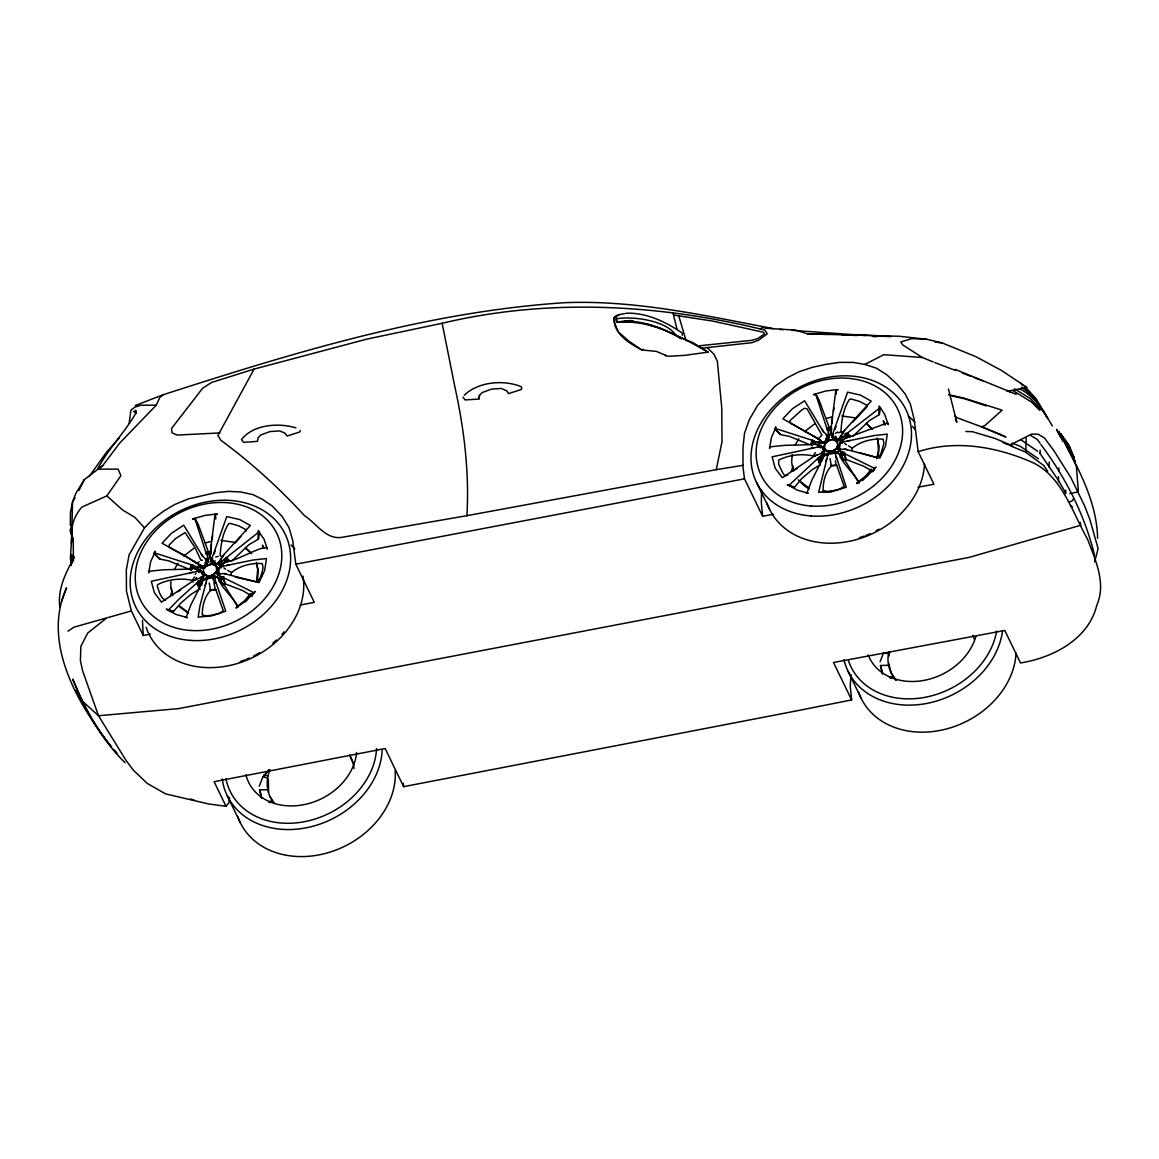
<?xml version="1.0" encoding="UTF-8"?>
<svg xmlns="http://www.w3.org/2000/svg" width="1159" height="1159" viewBox="0 0 1159 1159"><rect width="100%" height="100%" fill="white"/><g stroke="black" fill="none" stroke-linecap="round" stroke-linejoin="round"><path stroke-width="1.5" d="M190.931 570.098L190.945 564.607L154.582 552.886L150.583 561.956L148.714 572.879L149.279 571.228L163.854 569.779L192.611 569.011L192.264 567.012L193.683 565.302L190.945 564.607C191.988 571.242 203.622 568.229 203.665 576.979L198.986 582.383L197.494 582.34L178.428 599.638L168.142 610.329L176.226 614.487L187.396 617.646L185.281 617.211L186.164 617.139L190.974 604.679L202.144 582.658L199.232 582.296L200.579 585.252L196.74 583.064L200.014 589.467M811.764 444.143L811.778 440.174L775.414 428.468L771.401 437.537L769.533 448.461L770.112 446.809L784.672 445.36L813.43 444.578L813.096 442.593L814.502 440.884L811.778 440.174C812.807 446.823 824.44 443.81 824.484 452.561L819.819 457.964L818.326 457.921L788.931 485.375L797.059 490.069L808.229 493.227L806.099 492.792L806.983 492.72L811.807 480.261L822.977 458.225L819.819 457.964L821.412 460.818L817.573 458.631L820.05 464.788L811.503 470.221L801.753 478.566L794.292 487.562L787.28 484.81L794.292 487.07M1061.064 435.741L1061.064 434.668L1067.627 443.68L1062.122 437.189M189.96 568.939L191.148 565.838L193.481 565.679L192.017 564.911L190.627 568.547L192.626 568.62L189.757 568.75L192.307 567.953L197.711 568.968L200.174 571.184L199.391 572.082L197.465 570.721C198.044 565.244 208.229 578.515 200.869 577.704L193.437 580.673L161.507 602.158L154.379 592.684L151.307 581.253L198.551 571.126L201.26 571.213L201.956 572.387L203.636 576.081L200.869 577.704L202.405 578.587L203.347 576.182L200.435 570.358L197.479 571.344M810.778 444.52L811.981 441.42L814.299 441.26L812.836 440.478L811.445 444.114L813.459 444.187L810.576 444.317L813.14 443.535L818.529 444.549L821.007 446.766L820.21 447.664L818.283 446.287C818.891 440.811 829.149 454.111 821.688 453.27L814.255 456.255L782.339 477.74L775.197 468.265L772.126 456.834L819.384 446.708L822.093 446.794L822.774 447.968L824.469 451.662L821.688 453.27L823.223 454.154L824.165 451.764L821.267 445.94L818.297 446.925M173.459 611.503L166.461 609.228L173.459 611.503L180.92 602.984L190.684 594.639L199.232 589.207M70.337 525.244L70.453 512.249L72.568 501.919L75.857 493.328L84.23 479.71L102.644 465.686L119.797 442.984L156.233 405.201L159.768 397.465L163.231 394.726C293.835 352.582 426.831 311.785 564.462 302.702C635.06 299.819 704.353 315.494 773.183 328.605M170.866 581.688L170.793 587.048L172.72 595.509M442.159 323.274L366.867 339.109L254.111 369.084L217.95 435.378L220.862 440.29C250.764 462.224 279.145 488.069 304.585 515.726C316.19 523.187 325.462 539.196 340.92 537.501L466.903 515.683C469.467 472.423 464.049 428.497 454.821 386.642L442.159 323.274C548.323 297.892 659.5 304.209 764.926 330.069L767.215 333.85L758.392 340.297L751.785 342.702L701.789 348.178M208.736 552.886L198.537 525.23L195.422 519.261L192.524 519.029L204.853 515.436L215.052 514.161L210.344 551.713L207.403 553.263L207.78 561.666C205.244 571.706 193.857 562.723 190.38 568.837M829.554 428.453L819.355 400.811L816.255 394.828L813.357 394.611L825.686 391.018L835.885 389.743L831.177 427.294L828.236 428.844L828.613 437.247C826.063 447.287 814.69 438.305 811.213 444.404M191.047 570.329L192.017 564.911L191.09 568.504L192.785 567.113L191.974 565.433L192.307 567.953M237.624 606.823C236.479 599.449 210.286 578.37 222.789 577.269L225.179 584.049L224.238 584.962L237.378 606.114M761.622 490.054L761.318 502.528L762.636 516.262L773.241 514.277M811.88 445.911L812.836 440.478L811.923 444.071L813.604 442.68L812.807 441.014L813.14 443.535M872.843 471.336L863.571 466.164L846.229 459.529L844.433 454.212L842.274 452.503L874.422 468.25L872.901 471.814L875.943 467.034L867.178 476.016L856.747 483.491L858.167 482.187C859.978 478.435 830.641 453.546 843.607 452.85L846.012 459.63L845.07 460.543L859.036 483.158M71.438 543.238L72.568 501.919L75.002 497.689M1025.729 452.039L1026.179 438.189M1049.083 467.164L1049.257 461.963M1058.399 481.796L1058.558 476.61M1058.732 471.409L1058.848 467.946M1065.599 493.662L1065.715 490.199M229.627 560.811L226.613 557.45C218.414 571.387 260.413 545.266 266.584 547.714L267.367 549.105L264.049 539.21L258.906 531.981L226.613 557.45C226.556 564.288 216.545 566.2 217.327 574.241C225.889 577.805 215.154 581.412 224.238 584.962M850.46 436.392L847.446 433.031L846.534 433.727L846.664 437.928L887.751 422.803L888.185 424.672L884.868 414.792L880.318 407.591L847.446 433.031C847.374 439.869 837.377 441.782 838.145 449.822C846.707 453.372 835.987 456.994 845.07 460.543M199.507 589.192L197.711 583.803L198.899 581.441L197.494 582.34L197.262 583.904L200.478 584.918L200.869 582.745L198.566 581.21L197.783 583.194L200.507 582.991L206.186 577.993L213.893 576.284L225.715 611.155L211.894 615.791L198.146 617.11L199.985 605.722L207.389 577.588L215.009 576.226L220.022 579.094L223.528 577.689L250.967 591.133L253.589 592.669L253.444 593.814L255.125 591.467L246.36 600.434L235.929 607.924L238.203 606.881M820.326 464.773L818.529 459.384L819.717 457.023L818.326 457.921L818.095 459.486L821.296 460.5L821.688 458.312L819.399 456.791L818.602 458.776L821.34 458.573L827.004 453.56L834.712 451.865L846.258 487.215L832.713 491.373L818.645 492.329L828.221 453.169L835.842 451.793L840.84 454.661L844.36 453.27L844.433 454.212L844.027 453.604M1071.061 452.488L1071.133 451.054L1075.059 461.818L1071.582 453.951M198.247 525.737L194.755 518.232L205.737 551.916L209.214 552.901L211.01 561.304L217.341 564.332L223.977 554.495L250.33 525.505L239.71 519.536L226.773 516.566L211.923 558.305L211.865 562.129L218.457 564.303C219.732 558.884 233.901 559.609 225.773 561.97L228.642 561.188M819.08 401.304L815.588 393.814L826.57 427.497L830.032 428.482L831.829 436.885L838.174 439.913L844.795 430.076L871.162 401.086L860.543 395.118L847.591 392.148L832.756 433.886L832.684 437.696L839.29 439.869L846.505 435.089L849.475 436.769L846.534 433.727L845.114 434.741L846.809 436.784L849.475 436.769M142.456 620.311L143.252 635.48L150.293 634.118M192.307 566.2L191.858 567.78M224.324 584.788L218.848 579.152L219.326 580.224L220.311 578.167L222.789 577.269L225.411 583.962L242.753 590.597L252.083 596.233M813.14 441.782L812.676 443.346M840.854 456.327L843.998 454.285L842.318 454.85C841.463 458.341 839.536 455.617 841.144 453.748L843.607 452.85L841.028 456.009L839.681 454.734L845.143 460.369M201.217 553.741L202.651 556.277L183.759 525.186L171.575 533.198L162.072 543.194L195.596 562.158L202.39 567.331L208.026 561.898L207.389 553.741L210.46 552.032L210.489 550.974L210.532 553.64L209.069 553.104L206.302 554.495L205.737 551.916L209.533 554.495C212.517 554.784 209.171 549.062 210.083 553.654L210.011 551.93L205.998 552.915L206.737 554.321L206.766 552.452L210.344 551.713M822.05 429.308L823.469 431.843L804.578 400.768L792.394 408.765L782.89 418.776L816.429 437.74L823.209 442.912L828.844 437.479L828.221 429.323L831.293 427.599L831.307 426.555L831.365 429.221L829.902 428.685L827.12 430.076L826.57 427.497L830.351 430.076C833.335 430.366 829.989 424.643 830.916 429.236L830.844 427.512L826.831 428.497L827.555 429.902L827.598 428.033L831.177 427.294M682.274 335.284L682.39 333.169C666.063 321.898 646.345 312.481 626.106 313.205M202.651 556.103L206.838 560.304L207.78 561.666L207.055 562.072L206.201 561.854L206.143 559.464C211.648 558.479 204.274 567.345 201.188 567.751L198.175 567.359L199.29 565.056M221.992 566.432L220.934 567.765L219.804 566.49C224.774 561.608 216.298 570.387 217.341 573.328L218.979 567.664L221.152 566.592L253.357 559.971L266.469 558.551L264.629 570.59L259.008 582.615L223.962 573.546L217.327 574.241L217.341 573.328L219.268 573.56L218.196 575.415L217.573 573.343L218.703 572.72L219.544 566.534L221.441 564.216L227.772 561.101L225.715 558.16L224.295 559.174L225.976 561.217M823.484 431.684L827.671 435.885L828.613 437.247L827.888 437.653L827.033 437.436L826.961 435.045C832.481 434.06 825.092 442.912 822.021 443.332L818.993 442.941L820.123 440.637M842.81 442.014L841.753 443.346L840.637 442.072C845.592 437.189 837.117 445.954 838.16 448.91L839.797 443.245L841.97 442.173L874.176 435.552L887.287 434.132L885.462 446.157L879.84 458.196L844.781 449.127L838.145 449.822L838.16 448.91L840.087 449.127L839.029 450.996L838.392 448.91L839.536 448.301L840.376 442.115L846.809 436.784M200.043 565.969L201.405 566.91L198.913 565.65C201.782 570.156 209.779 563.535 206.143 559.464M820.862 441.55L822.238 442.492L819.746 441.231C822.6 445.737 830.597 439.116 826.961 435.045M210.924 552.437L211.474 544.382M832.09 423.18L832.423 418.341M851.054 674.61L850.228 685.998L851.648 699.935L793.785 711.423L403.622 786.657L385.15 748.54L214.111 781.717L226.005 806.258L228.975 802.665L229.569 797.595M209.533 554.495C204.839 551.322 205.737 553.611 210.04 552.264L209.359 553.35L211.155 560.985L212.894 560.507L211.923 558.305C206.288 558.652 217.168 566.389 218.979 563.375C223.455 560.058 214.603 566.794 211.865 562.129L211.01 561.304L212.648 558.348M830.351 430.076C825.657 426.889 826.555 429.192 830.858 427.83L830.177 428.917L831.974 436.566L833.727 436.088L832.756 433.886C827.12 434.234 838 441.97 839.811 438.942C844.288 435.639 835.436 442.361 832.684 437.696L831.829 436.885L833.466 433.915M269.12 769.808L262.673 777.385L259.239 786.179M71.583 538.529L70.395 558.45L71.307 565.534M262.673 777.385L268.816 769.953M462.992 397.175L465.092 399.913L477.073 399.174L479.015 398.87L479.377 395.335M837.754 444.723L837.218 447.548L837.841 443.883C835.219 437.928 840 447.128 836.45 448.692C834.103 451.532 829.612 452.807 826.381 450.706C819.456 444.839 831.713 434.929 836.812 441.767C831.409 434.697 818.095 447.417 827.497 451.3C837.696 450.445 827.512 453.053 825.309 449.533M223.194 578.037L223.615 578.631L222.456 577.675L219.732 580.007L216.603 576.82L214.98 576.414L214.545 577.544C216.617 573.256 198.189 582.484 207.302 577.776L209.171 578.529L212.778 577.805L213.937 576.443L216.776 576.631L214.415 578.138M840.521 454.545L843.274 453.256L840.565 455.588L837.421 452.401L835.813 451.996L835.364 453.126C837.45 448.837 819.007 458.051 828.12 453.357L829.989 454.096L833.611 453.372L834.77 452.024L837.609 452.213L835.233 453.72M200.391 577.298L201.84 577.225L201.767 578.269L203.347 577.037L197.972 582.586L201.26 583.846L201.724 582.586L200.927 583.774L199.203 582.064M918.029 487.2L933.922 484.23L918.16 451.691L914.205 419.529L910.38 404.143L905.295 394.118L897.515 384.643L886.867 374.85L876.436 368.2L864.788 364.404L853.27 362.405L839.507 362.376L826.063 364.346L812.445 367.302L799.087 371.735L786.99 377.935L775.023 386.208L757.624 405.389L749.366 419.558L744.455 433.437L742.991 447.867L743.006 467.207L744.498 478.826L762.636 516.262M821.209 452.879L822.673 452.807L822.586 453.85L824.165 452.618L818.79 458.167L822.093 459.428L822.557 458.153L821.76 459.355L820.021 457.646M129.171 423.209L130.909 410.156L134.893 407.157L140.616 405.259L156.233 405.201M253.444 593.814L253.589 592.669M874.422 468.25L874.219 468.888M479.015 398.87L479.507 395.465L482.072 392.597L491.532 389.105L501.253 388.468L506.584 390.757L508.627 393.553L521.202 389.554L521.811 388.077L520.811 386.512C502.934 379.471 478.16 381.862 464.252 395.205M220.934 567.765L221.557 564.404M258.037 539.007L258.298 530.518L259.5 532.024L258.602 539.007L248.837 544.773L231.945 560.884M841.753 443.346L842.376 439.985M878.855 414.589L879.116 406.099L880.318 407.591L879.435 414.589L869.656 420.355L852.778 436.465M212.126 539.283L212.648 535.791M833.48 411.373L834.002 407.881M1072.785 456.095L1073.799 456.979L1068.873 445.346L1060.644 433.712L1066.526 443.317M203.636 572.213C205.983 573.169 197.334 567.664 212.532 564.071C225.15 568.142 207.562 582.803 203.839 572.966L204.665 574.313M216.646 567.171C216.211 562.216 217.385 580.949 216.472 566.823M256.661 580.427L257.704 569.634L256.878 564.447M257.269 581.673L258.298 570.88L256.371 562.434M268.352 779.123L268.613 792.379M792.176 454.56L791.626 462.629L793.553 471.09M878.087 457.254L879.13 446.461L877.189 438.001M888.808 652.097C886.432 661.963 889.228 672.872 896.313 680.188M888.939 656.052L889.648 651.981M211.952 561.086L211.923 558.305M466.903 515.683L716.248 469.67L721.999 441.724L721.782 408.156L717.363 361.347L713.973 354.248L707.106 347.439M832.785 436.668L832.756 433.886M199.087 584.368L200.159 582.209M819.92 459.949L820.978 457.791M207.055 562.072L207.852 558.899M827.888 437.653L828.671 434.466M199.391 572.082L199.406 570.605L197.624 569.199M820.21 447.664L820.239 446.186L818.442 444.781M210.199 558.421L211.402 560.319L212.184 559.435M215.139 550.945L214.299 553.77M831.017 434.002L832.234 435.9L833.017 435.016M835.958 426.526L835.132 429.352M159.797 558.696L154.712 554.161L154.973 551.22L154.017 553.162L159.218 558.928L168.692 560.84L189.453 569.402M780.615 434.277L775.545 429.728L775.791 426.802L774.835 428.743L780.05 434.509L789.511 436.407L808.794 444.288M61.543 601.362L66.57 587.859C41.565 642.637 77.841 704.411 111.394 746.831M231.003 574.574L231.525 572.532C240.014 565.621 251.575 562.796 262.296 563.593L263.064 567.896L261.818 573.097L260.036 578.37L256.994 581.934L235.335 577.168M851.822 450.156L852.343 448.113C860.833 441.202 872.394 438.363 883.129 439.16L883.882 443.477L880.854 453.951L879.29 456.689L876.247 457.501M1060.934 435.147L1060.731 433.756M200.579 585.252L201.26 583.846L197.392 583.194M71.496 525.664L70.105 530.416L71.192 534.473M1094.618 561.854L1098.095 548.642L1089.924 519.594L1084.737 506.164L1070.974 477.798L1054.038 450.894L1044.447 437.957L1038.102 434.19L1031.669 434.118L1009.199 445.36M270.047 769.779C265.498 780.108 266.425 792.437 272.8 801.811M876.581 458.703L878.45 450.576L877.711 440.029M880.072 661.76L883.506 652.966L887.2 653.473M205.186 585.396L205.824 583.107M826.005 460.963L826.657 458.689M229.554 561.13L225.904 558.638L218.124 563.564L223.977 554.495M850.387 436.697L846.736 434.205L838.942 439.145L844.795 430.076M205.447 559.783L206.65 560.608L207.316 559.058L207.374 561.13L206.201 561.854M826.266 435.364L827.468 436.19L828.149 434.639L828.207 436.711L827.033 437.436M825.078 444.114L826.671 441.593L830.568 439.696M821.412 460.818L822.093 459.428L818.225 458.776M300.297 430.525L299.688 432.017L287.113 436.016L285.071 433.205L279.739 430.916L270.018 431.554L260.558 435.06L257.993 437.928L257.501 441.333L243.578 442.376L241.478 439.638C253.082 424.397 278.479 422.571 295.922 427.859M215.791 518.913L215.052 514.161L217.341 514.06L215.444 514.524L215.429 518.551M220.369 566.939L221.673 564.824L219.906 567.229M836.262 390.09L836.32 391.235L835.885 389.743L838.16 389.641L836.262 390.09L836.247 394.118M841.202 442.521L842.506 440.406L840.739 442.81M192.814 566.244L198.218 567.142L201.072 566.244M813.632 441.811L819.036 442.724L821.905 441.825M202.173 578.515L202.463 576.965L200.869 577.704M823.006 454.096L823.296 452.546L821.688 453.27M190.322 568.692L191.409 565.259M218.124 563.564L218.993 562.173M811.155 444.274L812.242 440.84M838.942 439.145L839.811 437.754M221.224 577.66L218.414 575.27L219.268 573.56M842.057 453.241L839.246 450.837L840.087 449.127M214.082 577.993L216.603 576.82M834.915 453.575L837.421 452.401M78.957 490.402L84.23 479.71M174.314 569.562L178.008 563.144M795.132 445.143L798.826 438.725M198.551 571.126L197.552 569.663L200.174 571.184M819.384 446.708L818.384 445.23L821.007 446.766M198.711 571.865L200.087 569.257M74.509 557.015C65.875 572.184 57.457 589.033 59.819 607.041M252.025 595.755L253.401 593.307M102.644 465.686L97.573 469.279C107.874 448.982 124.593 432.93 135.762 413.256L135.473 410.431L136.125 413.068L133.401 411.373M205.838 566.027L204.259 568.547C205.418 565.65 210.272 563.462 213.807 564.419L215.994 566.186C214.111 563.346 207.519 563.868 206.012 566.374M205.389 574.763C208.634 576.965 212.256 575.603 214.632 574.125L216.211 571.604C215.052 574.487 210.199 576.689 206.664 575.719L204.491 573.966M835.465 449.706L837.044 447.186L836.45 448.692L832.785 450.837L835.291 449.344M300.167 605.056L314.277 602.318L295.806 564.201L292.749 540.529L289.026 527.649L282.144 516.436L272.133 505.932L262.47 499.384L252.923 494.603L240.55 491.952L228.323 491.373L215.038 492.792L188.309 498.935L175.009 504.397L164.042 510.844L153.147 518.957L144.513 527.823L129.127 554.77L126.317 569.866L126.461 591.133L131.358 610.938L143.252 635.48M208.403 552.133L208.388 553.727L209.359 553.35M193.162 582.166L192.38 580.369L194.495 577.008M829.236 427.7L829.207 429.308L830.177 428.917M815.313 452.589L813.212 455.951C801.782 453.43 789.105 454.835 778.674 460.094L778.718 464.542L783.107 473.538L784.904 475.596L787.801 475.219M1067.178 444.636L1069.8 449.924L1068.873 445.346M206.461 579.732L206.693 578.66L207.461 579.326L204.158 579.312L200.869 582.745M827.28 455.313L827.526 454.241L828.279 454.893L824.976 454.893L821.688 458.312M250.489 593.538L244.665 600.652L237.291 606.621M251.952 593.538L245.259 601.883M871.322 469.12L865.483 476.219L856.791 483.1M871.916 470.366L862.528 480.594M73.452 561.202L73.176 537.892L71.974 536.545C70.612 525.751 74.784 515.147 81.869 507.106L106.889 495.878L120.927 475.625L118.044 469.12L98.587 469.163M1073.683 498.631L1071.887 501.21L1068.439 501.89M89.142 476.595L106.469 452.256L119.406 437.812M220.688 562.637L218.544 563.187L219.804 561.478M841.521 438.218L839.362 438.768L840.623 437.044M201.405 566.91L198.218 567.142M822.238 442.492L819.036 442.724M213.763 562.608L215.183 560.724M834.596 438.189L836.001 436.306M218.066 573.604L218.182 574.227C220.224 575.69 218.95 572.227 217.588 574.183L218.414 575.27M838.899 449.185L839.015 449.808C841.043 451.271 839.768 447.809 838.421 449.764L839.246 450.837M219.703 578.964L222.456 577.675L221.456 576.921L222.789 577.269L219.326 580.224L220.558 581.238L221.499 579.268L223.18 578.703L220.036 580.746M214.545 577.544L216.139 577.124L214.516 577.095M835.364 453.126L836.957 452.705L835.349 452.676M97.573 469.279L99.775 466.541M220.456 566.389L221.833 565.244M841.275 441.956L842.665 440.811M220.022 579.094L221.412 577.892M840.84 454.661L842.231 453.473M235.291 542.832L240.84 536.718M852.778 422.064L867.207 406.548L866.903 405.317L859.587 401.42L851.112 398.971L849.46 399.42C843.317 408.591 841.637 420.369 840.97 431.249L843.274 432.64M195.161 574.357L196.074 573.401M619.297 314.929L616.385 315.567L613.922 317.769C613.43 334.024 629.525 343.455 641.985 349.989L642.825 349.149M219.196 581.528L222.557 578.24M840.029 457.095L843.39 453.806M202.463 560.232L200.927 560.246L195.002 547.555L185.092 532.575L175.675 538.486L169.026 545.179L169.562 547.425L185.368 555.827L196.465 563.448L199.073 561.753M818.138 438.913L821.919 435.074L807.012 408.75L804.332 408.345L801.376 410.329L789.859 420.76L790.38 423.006L821.282 440.608M183.832 556.045L193.843 548.25M804.665 431.626L814.661 423.832M848.866 436.856L847.359 433.799L845.375 435.031L846.736 434.205L848.171 437.073L849.098 436.668M216.82 563.839L218.79 562.187M228.033 561.289L226.541 558.218L224.542 559.464L225.904 558.638L227.193 561.26L225.266 559.739M760.376 329.026L762.129 327.606L769.953 328.214M210.561 590.496C204.303 596.769 202.217 606.519 202.274 615.038L207.012 615.936L213.01 614.936L219.008 613.531L223.296 610.822L215.893 589.815L210.561 590.496L209.214 582.977M831.394 466.077C825.121 472.336 823.035 482.101 823.107 490.605L827.845 491.503L833.828 490.518L839.84 489.098L844.129 486.389L836.726 465.382L831.394 466.077L830.047 458.544M835.407 433.35L837.725 432.032M219.051 562.477L220.196 561.898M839.884 438.059L841.028 437.465M218.979 563.375L220.427 562.274L219.413 562.492M839.811 438.942L841.26 437.856L840.246 438.073M205.751 579.659L206.49 579.167M826.584 455.241L827.309 454.748M68.019 631.177L73.872 627.207L131.358 610.938M613.922 317.769L619.326 314.538L624.846 313.64M177.849 591.8L180.543 590.018M794.61 470.047L797.32 468.265M218.182 574.227L219.558 573.951M839.015 449.808L840.391 449.533M225.397 560.565L227.671 559.869M846.084 435.306L846.229 436.146L848.504 435.451M190.742 567.273L192.785 567.113M811.561 442.839L813.604 442.68M105.933 618.573L87.678 633.075L80.855 646.331L80.406 660.775L82.666 670.974L98.501 715.74L126.012 760.405L133.488 770.315L147.28 783.426L165.621 793.901L208.968 804.027L226.005 806.258M204.158 579.312L206.186 578.182L207.461 579.326M824.976 454.893L827.004 453.763L828.279 454.893M193.437 580.673L196.001 579.152M814.255 456.255L816.82 454.734M205.114 579.572L206.215 578.993M825.932 455.154L827.048 454.56M826.338 439.464L829.178 437.943M864.788 364.404L883.853 354.683L922.376 357.523L933.27 361.97M206.983 578.312L204.636 579.428L205.867 579.167M827.801 453.893L825.469 455.009L826.7 454.734M263.281 776.733L266.382 777.892M200.42 567.084L198.421 566.679L200.869 566.737M821.253 442.666L819.239 442.26L821.688 442.303M263.875 774.864L267.729 776.008M209.214 552.901L206.534 552.959L207.389 553.741M830.032 428.482L827.352 428.54L828.221 429.323M135.313 405.505L163.231 394.726M201.811 577.052L202.839 576.66M822.644 452.633L823.672 452.242M215.632 556.928L218.196 556.421M221.152 566.056L221.92 565.809M841.985 441.637L842.738 441.391M229.062 564.926L226.266 565.592M849.895 440.492L847.084 441.173M254.111 369.084L211.749 382.412L202.724 388.149L171.532 428.482L172.126 432.858L177.11 435.06L219.877 432.944M838.421 432.771L841.26 431.901M219.109 573.633L219.978 573.372M839.942 449.214L840.811 448.953M269.337 802.607L272.481 801.695M890.155 678.189L893.299 677.276M845.201 433.495L845.998 433.278M205.491 542.905L211.648 541.296M826.324 418.486L832.481 416.863M268.642 801.767L272.003 800.941M889.46 677.334L892.836 676.508M918.16 451.691C956.523 439.362 997.522 446.925 1033.364 462.861C1062.339 477.088 1072.727 513.147 1087.678 539.428C1095.385 560.261 1106.483 583.165 1096.805 605.215C1088.518 639.464 1052.836 657.66 1020.557 662.977L1004.795 630.453L833.509 662.499L851.648 699.935M641.985 349.989L656.298 351.365L668.019 356.306L684.52 355.364L708.135 352.133L692.879 342.586L678.247 336.574L681.55 338.834C662.34 327.867 639.261 318.03 616.776 322.376L616.327 316.566M209.909 562.028L213.01 561.362M215.98 589.467L209.88 589.844M836.812 465.049L830.713 465.425M201.507 577.168L202.463 576.965M822.325 452.734L823.296 452.546M1069.757 493.604L1077.856 491.981L1078.319 490.822L1076.291 465.295C1087.606 488.011 1097.124 512.626 1097.602 538.298M1007.041 391.394L1027.004 387.41L1001.246 370.315L975.516 356.479L942.122 342.919L926.534 339.225L899.007 336.255L807.823 333.908L795.668 330.127L765.78 328.258M295.806 564.201L744.498 478.826M716.248 469.67L743.267 465.281M827.091 428.12L830.873 427.381L831.467 429.844M206.259 552.539L210.04 551.8L210.648 554.277M698.776 345.831L751.771 340.326L757.551 338.631L764.476 333.995L763.622 332.256L712.756 321.101L673.524 315.016M818.283 446.287L820.239 446.186M197.465 570.721L199.406 570.605M810.431 448.403L813.488 447.896M189.612 572.836L192.655 572.329M620.818 322.245C652.358 320.261 681.463 337.312 708.135 352.133M882.39 673.654L880.362 665.454L888.823 665.324M261.572 798.087L259.544 789.887L268.004 789.743M620.92 321.463L633.799 321.507C629.018 317.928 617.066 326.201 616.095 319.391L616.458 318.783C633.567 315.958 666.164 320.55 675.856 335.197L661.325 328.62L645.766 323.738M791.887 330.329L865.831 335.53M832.756 436.117L833.727 436.088M211.938 560.536L212.894 560.507M841.753 415.965L856.385 418.037M831.452 491.836L822.354 491.59M220.934 540.384L235.552 542.47M833.538 440L835.914 440.956M807.823 333.908L827.468 334.386M841.753 334.719L861.398 335.197M847.359 433.799L848.591 436.682L846.592 437.551L848.026 436.842L846.229 436.146M226.541 558.218L228.265 561.101M965.809 431.496L972.459 431.713L994.755 438.348L1012.618 445.838M926.534 339.225L911.771 338.631L900.746 341.948L902.673 344.875L922.376 357.523M835.103 452.43L835.9 452.474M214.285 576.849L215.067 576.892M855.385 334.56L890.691 336.646M849.706 335.125L856.878 335.545M872.988 336.487L876.566 336.69M879.753 408.692L879.724 407.562M258.921 533.111L258.906 531.981M779.645 329.402L783.136 329.663M935.081 342.093L942.122 342.919M822.673 452.807L823.513 452.908M201.84 577.225L202.695 577.327M165.534 600.261L162.289 597.957L159.768 593.553L157.233 586.005L157.841 584.513C168.287 579.254 180.949 577.848 192.38 580.369M847.243 449.634L844.781 449.127M226.425 574.067L223.962 573.546M819.819 457.964L821.34 458.573M198.986 582.383L200.507 582.991M819.413 441.796L820.5 442.028M198.595 566.215L199.667 566.461M948.497 394.726L963.752 398.044L1002.144 410.185L984.513 425.846L981.34 426.744L957.16 417.776L954.61 415.922M951.756 395.842L965.027 398.899L986.193 405.882M770.112 446.809L770.576 446.91M149.279 571.228L149.743 571.344M859.297 452.734L874.726 457.008M858.167 482.187L859.036 482.448M819.543 446.389L820.427 446.679M198.711 570.822L199.609 571.097M190.525 799L193.901 800.072M222.456 557.059L220.138 555.668C220.818 544.788 222.499 533.01 228.627 523.839L230.279 523.39L238.754 525.853L246.07 529.735L246.374 530.967M934.835 362.608L955.726 370.518M962.448 373.097L970.836 376.298M974.183 377.588L982.571 380.804M1074.654 462.455L1075.465 462.76L1071.133 451.054M1012.155 443.173L1020.166 446.229L1038.392 458.79M955.117 369.359L1016.182 394.306M1062.528 437.378L1070.525 448.634M1010.807 446.012L1025.266 451.952L1043.564 465.382L1047.707 471.162M828.41 428.975L829.207 429.308M207.577 553.394L208.388 553.727M197.305 563.346L203.318 566.534M1003.042 442.593L1007.446 444.563M1075.465 462.76L1073.756 459.761M844.708 443.448L846.49 444.781M223.875 567.881L225.672 569.199M818.283 445.708L819.297 446.186M197.465 570.127L198.464 570.605M848.489 445.94L852.343 448.113M227.657 570.358L231.525 572.532M819.746 441.231L820.847 441.869M198.913 565.65L200.014 566.287M1030.902 435.639L1037.247 439.391L1040.043 443.173M813.951 436.262L816.429 437.74M193.118 560.681L195.596 562.158M808.576 487.635L799.913 481.275M809.185 488.866L804.534 486.012L798.319 479.826M187.744 612.053L179.094 605.708M188.352 613.299L179.703 606.954M1024.179 385.759L1035.914 398.464L1052.386 425.961M1021.427 387.323C1033.22 394.567 1040.927 406.939 1047.808 418.645C1040.883 406.954 1032.365 395.262 1019.992 388.931M1014.56 388.844L1030.25 398.537L1040.956 409.866M1012.691 390.409L1031.452 401.999L1039.609 410.272M1007.345 390.366L1010.373 392.249M640.014 348.772L628.671 341.05L618.906 332.401M1020.804 439.667L1037.624 451.257M827.468 436.19L828.207 436.711M206.65 560.608L207.374 561.13M841.144 453.748L842.738 455.371M220.311 578.167L221.92 579.79M1070.452 505.411L1072.553 507.135M866.208 423.078L872.423 429.265M868.149 425.483L870.829 427.801M245.389 547.497L251.59 553.683M245.983 548.743L249.996 552.235M106.889 495.878L122.39 509.859L134.719 517.291L144.513 527.823M908.279 415.994L914.842 421.934M832.234 435.9L831.554 433.944L832.655 435.147M211.402 560.319L210.721 558.377L211.822 559.58M125.042 762.68C101.282 739.442 85.143 709.627 72.684 679.116L82.26 701.021L98.501 715.74L178.674 708.598L969.359 557.334L1080.811 525.244L1080.231 522.361M1067.396 446.099L1069.916 448.692L1068.555 445.867M1067.627 443.68L1063.267 439.232L1061.064 434.668M1068.004 445.693L1070.076 447.838M291.068 544.991L294.806 548.902M825.672 438.377L826.932 439.725M204.853 562.796L206.114 564.143M788.931 485.375L789.786 485.809M168.113 609.808L168.953 610.228M1020.021 382.513L1022.875 385.585M1024.933 387.801L1026.99 390.032M221.282 563.578L223.021 565.534M847.157 436.436L846.505 435.089M226.338 560.869L225.672 559.507M113.596 749.438L116.9 753.35L114.784 750.829M111.626 747.033C97.414 729.663 86.201 709.714 76.32 689.866M895.82 680.072L891.112 672.857L888.62 662.774M274.393 803.259L269.685 796.045M1040.854 444.491C1065.614 477.465 1084.766 515.016 1094.516 555.19M1039.724 452.981L1058.21 479.985L1065.672 492.937M827.106 436.204L827.758 437.117M206.288 560.623L206.925 561.536M775.414 428.468L776.11 429.467M154.582 552.886L155.277 553.886M1061.122 434.437L1070.8 450.779L1069.337 446.186M815.255 394.306L815.936 395.32M194.437 518.725L195.103 519.754M836.639 441.405L837.291 442.39M1062.368 436.726L1071.206 453.98L1062.368 436.726L1062.89 438.797M1075.494 464.397L1076.291 465.657L1058.891 431.409L1059.283 432.481M349.931 755.436L353.278 763.361L354.089 768.533M349.685 755.175L353.886 764.592M1063.02 441.478L1056.588 429.366L1057.022 430.583M1060.688 437.001L1057.428 431.134L1057.935 432.293M1063.542 440.029L1065.179 443.231M1066.975 446.78L1068.815 450.474M1071.814 452.981L1073.799 456.979M1073.451 459.674L1071.51 454.169M884.766 423.788L883.259 420.703L885.114 425.223M263.948 548.207L262.427 545.121L263.673 548.135M1068.105 448.953L1069.67 452.184M824.411 444.984L824.455 447.78M756.523 482.39L769.619 509.409M848.098 671.336L861.195 698.355M227.265 795.755L240.377 822.789M617.993 331.358L614.777 323.361L614.313 318.247M955.436 419.399L956.841 422.34L948.453 389.033M1074.147 459.92L1075.059 461.818M1070.496 450.17L1072.205 454.603M835.769 456.849L836.479 458.877M214.951 581.282L215.646 583.296M973.024 635.277L974.111 638.928M832.075 433.872L832.423 434.929M211.257 558.305L211.59 559.348M821.673 456.834L822.426 459.326M200.855 581.253L201.97 584.991M678.783 315.914L686.099 340.746M212.778 577.805L213.502 580.514M135.473 410.431L136.125 413.068M673.017 312.959L676.943 329.055M213.864 582.035L215.241 589.554M880.753 665.759L882.564 673.799M259.935 790.177L261.746 798.218M792.495 465.599L793.031 469.062M171.402 588.294L172.213 593.48M835.422 460.659L836.059 465.136M403.231 783.209L403.622 786.657M665.512 355.176L665.585 356.016M71.771 554.466L72.278 563.216M827.613 434.77L827.671 435.885M206.795 559.189L206.838 560.304M215.444 514.524L215.487 515.668M1040.116 450.17L1040.145 453.662M791.307 471.394A57.993 46.606 -25.8 0 1 793.075 466.309M841.912 439.478A3.477 2.796 -25.9 0 1 840.854 440.319M839.594 440.797A3.477 2.796 -25.9 0 1 837.16 440.42M836.363 439.638A3.477 2.796 -25.9 0 1 836.219 437.45M827.12 438.971A3.477 2.796 -25.9 0 1 827.483 441.115M822.195 443.477A3.477 2.796 -25.9 0 1 820.978 440.623M822.093 451.387A3.477 2.796 -25.9 0 1 823.6 454.111M844.766 452.242A3.477 2.796 -25.9 0 1 842.405 451.706M924.505 464.208A83.1 66.773 -25.9 0 1 853.299 540.413A83.1 66.773 -25.9 0 1 766.968 502.948M912.452 426.338A83.1 66.773 -25.9 0 1 914.581 429.134M879.029 529.127A78.551 63.122 -25.9 0 1 876.146 530.706M870.221 533.589A78.551 63.122 -25.9 0 1 865.672 535.487M864.136 536.066A78.551 63.122 -25.9 0 1 859.485 537.631M170.489 595.813A57.993 46.606 -25.8 0 1 172.256 590.742M221.92 561.68A3.477 2.796 -25.9 0 1 218.761 565.215M216.342 564.853A3.477 2.796 -25.9 0 1 215.545 564.071M203.868 568.098A3.477 2.796 -25.9 0 1 200.145 565.041M202.217 576.443A3.477 2.796 -25.9 0 1 197.653 581.224M196.161 578.5A3.477 2.796 -25.9 0 1 196.624 577.385M223.948 576.66A3.477 2.796 -25.9 0 1 222.658 576.617M302.992 576.095A83.1 66.773 -25.9 0 1 239.739 662.76A83.1 66.773 -25.9 0 1 146.15 627.367M283.984 631.829A78.551 63.122 -25.9 0 1 281.956 634.234M276.436 639.971A78.551 63.122 -25.9 0 1 272.843 643.216M259.616 652.72A78.551 63.122 -25.9 0 1 253.85 655.893M249.402 658.008A78.551 63.122 -25.9 0 1 246.374 659.297M244.853 659.906A78.551 63.122 -25.9 0 1 240.217 661.557M975.835 636.595A57.993 46.606 -25.9 0 1 922.999 680.565A57.993 46.606 -25.9 0 1 868.178 654.922M1016.066 653.154A83.1 66.773 -25.9 0 1 944.875 729.359A83.1 66.773 -25.9 0 1 858.544 691.894M996.624 631.104A78.551 63.122 -25.9 0 1 926.142 697.095A78.551 63.122 -25.9 0 1 848.504 660.789M1002.578 630.51A83.1 66.773 -25.9 0 1 926.113 703.556A83.1 66.773 -25.9 0 1 844.013 659.79M356.624 752.481A57.993 46.606 -25.9 0 1 304.136 804.621A57.993 46.606 -25.9 0 1 245.896 774.676M395.19 770.358A83.1 66.773 -25.9 0 1 328.2 852.662A83.1 66.773 -25.9 0 1 237.711 816.313M376.574 748.598A78.551 63.122 -25.9 0 1 305.31 821.514A78.551 63.122 -25.9 0 1 225.962 778.776M382.151 750.554A83.1 66.773 -25.9 0 1 304.658 828.091A83.1 66.773 -25.9 0 1 222.238 778.978M1000.029 434.292L981.34 426.744L1005.882 437.073L1000.029 434.292M810.909 505.99A75.871 60.978 -25.9 0 0 900.007 414.835A75.871 60.978 -25.9 0 0 777.182 405.592A75.871 60.978 -25.9 0 0 810.909 505.99M811.025 515.943A83.1 66.773 -25.9 0 0 908.598 416.095A83.1 66.773 -25.9 0 0 774.082 405.983A83.1 66.773 -25.9 0 0 811.025 515.943M190.076 630.424A75.871 60.978 -25.9 0 0 279.174 539.254A75.871 60.978 -25.9 0 0 156.349 530.011A75.871 60.978 -25.9 0 0 190.076 630.424M190.206 640.362A83.1 66.773 -25.9 0 0 287.765 540.529A83.1 66.773 -25.9 0 0 153.263 530.402A83.1 66.773 -25.9 0 0 190.206 640.362"/></g></svg>
